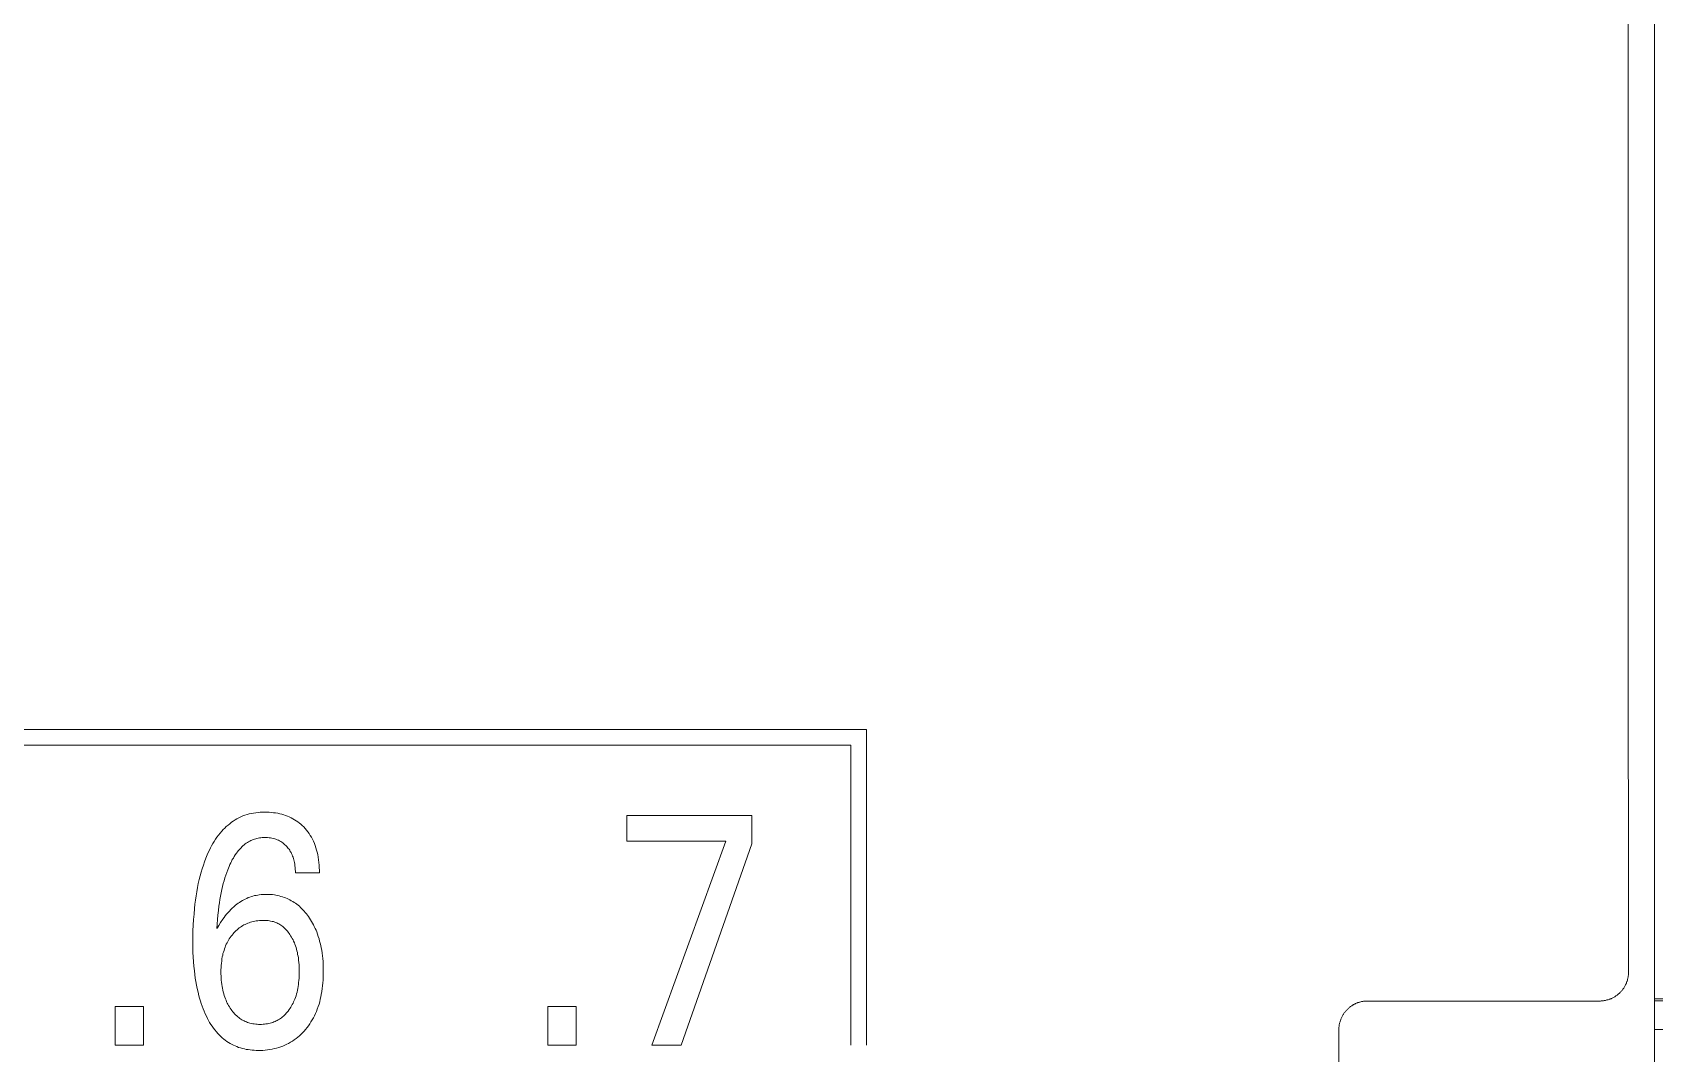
# Model space of a CAD drawing. Header units: millimetres. Extents: x -135 to 420, y 0 to 297.
# Drawn here: x 281.1 to 292.4, y 139.3 to 146.41 of the extents above; entities that cross this region are included whole.
import ezdxf

# ---------------------------------------------------------------- set-up
doc = ezdxf.new("R2010")
doc.units = ezdxf.units.MM
doc.layers.add('eProC - L2', color=41, linetype='Continuous', lineweight=20)

msp = doc.modelspace()

# ---------------------------------------------------------------- linework, layer by layer
at = {"layer": 'eProC - L2', "linetype": 'Continuous'}
for p, q in [((292.396, 198.874), (292.396, 99.674)), ((292.396, 146.09), (292.396, 137.452)), ((286.906, 141.554), (262.857, 141.554)), ((286.906, 139.354), (286.906, 141.554)), ((286.796, 141.444), (262.967, 141.444)), ((286.796, 139.354), (286.796, 141.444)), ((285.237, 140.775), (285.237, 140.954)), ((285.237, 140.954), (286.107, 140.954)), ((286.107, 140.954), (286.107, 140.758)), ((285.926, 140.775), (285.237, 140.775)), ((285.41, 139.354), (285.926, 140.775)), ((286.107, 140.758), (285.616, 139.354)), ((283.095, 140.554), (282.927, 140.554)), ((281.671, 139.354), (281.671, 139.624)), ((281.671, 139.624), (281.868, 139.624)), ((281.868, 139.624), (281.868, 139.354)), ((284.686, 139.354), (284.686, 139.624)), ((284.686, 139.624), (284.884, 139.624)), ((284.884, 139.624), (284.884, 139.354)), ((290.396, 139.662), (292.015, 139.662)), ((290.196, 128.337), (290.196, 139.459)), ((281.868, 139.354), (281.671, 139.354)), ((284.884, 139.354), (284.686, 139.354)), ((285.616, 139.354), (285.41, 139.354))]:
    msp.add_line(p, q, dxfattribs=at)
at = {"layer": 'eProC - L2', "linetype": 'Continuous', "lineweight": 13}
for p, q in [((292.396, 139.678), (292.396, 158.87)), ((292.396, 139.663), (292.396, 139.678)), ((292.396, 139.678), (294.596, 139.678)), ((292.396, 139.463), (292.396, 139.663)), ((294.596, 139.663), (292.396, 139.663)), ((292.396, 139.463), (292.396, 139.272)), ((294.596, 139.463), (292.396, 139.463))]:
    msp.add_line(p, q, dxfattribs=at)
at = {"layer": 'eProC - L2', "linetype": 'Continuous'}
for points in [[(292.215, 139.861), (292.213, 142.551), (292.212, 145.24), (292.211, 147.929), (292.211, 150.619), (292.212, 153.308), (292.213, 155.997), (292.215, 158.687)], [(283.095, 140.554), (283.095, 140.572), (283.094, 140.591), (283.093, 140.609), (283.091, 140.628), (283.089, 140.646), (283.086, 140.664), (283.083, 140.683), (283.079, 140.698), (283.075, 140.714), (283.07, 140.73), (283.065, 140.745), (283.06, 140.76), (283.053, 140.775), (283.046, 140.79), (283.039, 140.803), (283.031, 140.816), (283.023, 140.828), (283.014, 140.84), (283.005, 140.852), (282.995, 140.864), (282.985, 140.875), (282.975, 140.884), (282.965, 140.893), (282.955, 140.902), (282.944, 140.91), (282.933, 140.918), (282.922, 140.925), (282.91, 140.932), (282.898, 140.938), (282.885, 140.944), (282.872, 140.95), (282.859, 140.955), (282.846, 140.959), (282.833, 140.963), (282.819, 140.966), (282.804, 140.97), (282.789, 140.972), (282.774, 140.974), (282.759, 140.976), (282.744, 140.977), (282.728, 140.978), (282.713, 140.978), (282.698, 140.977), (282.682, 140.977), (282.667, 140.975), (282.651, 140.973), (282.636, 140.971), (282.621, 140.968), (282.606, 140.965), (282.591, 140.961), (282.576, 140.956), (282.562, 140.951), (282.548, 140.945), (282.534, 140.938), (282.52, 140.931), (282.507, 140.924), (282.494, 140.915), (282.482, 140.907), (282.47, 140.897), (282.458, 140.888), (282.446, 140.878), (282.435, 140.867), (282.425, 140.856), (282.414, 140.845), (282.403, 140.832), (282.392, 140.818), (282.381, 140.804), (282.371, 140.789), (282.362, 140.774), (282.352, 140.759), (282.344, 140.743), (282.335, 140.728), (282.328, 140.712), (282.32, 140.696), (282.313, 140.68), (282.303, 140.656), (282.294, 140.632), (282.286, 140.608), (282.278, 140.583), (282.27, 140.559), (282.264, 140.534), (282.257, 140.509), (282.251, 140.48), (282.245, 140.452), (282.24, 140.423), (282.235, 140.394), (282.231, 140.365), (282.227, 140.336), (282.224, 140.307), (282.221, 140.268), (282.218, 140.23), (282.216, 140.191), (282.214, 140.152), (282.213, 140.113), (282.213, 140.074), (282.214, 140.034)], [(282.381, 140.166), (282.383, 140.197), (282.385, 140.229), (282.388, 140.261), (282.391, 140.292), (282.395, 140.323), (282.399, 140.346), (282.402, 140.369), (282.406, 140.392), (282.41, 140.415), (282.415, 140.438), (282.42, 140.46), (282.425, 140.48), (282.431, 140.499), (282.436, 140.519), (282.443, 140.538), (282.449, 140.557), (282.456, 140.576), (282.461, 140.588), (282.466, 140.6), (282.471, 140.612), (282.477, 140.624), (282.482, 140.635), (282.488, 140.647), (282.495, 140.658), (282.501, 140.669), (282.508, 140.68), (282.516, 140.691), (282.523, 140.701), (282.529, 140.709), (282.536, 140.716), (282.542, 140.723), (282.549, 140.73), (282.555, 140.737), (282.562, 140.743), (282.57, 140.75), (282.577, 140.756), (282.585, 140.761), (282.593, 140.766), (282.601, 140.771), (282.609, 140.776), (282.617, 140.78), (282.625, 140.783), (282.634, 140.787), (282.642, 140.79), (282.651, 140.792), (282.659, 140.794), (282.668, 140.796), (282.677, 140.798), (282.686, 140.799), (282.695, 140.8), (282.704, 140.801), (282.713, 140.801), (282.723, 140.801), (282.733, 140.8), (282.744, 140.799), (282.754, 140.798), (282.764, 140.796), (282.774, 140.794), (282.783, 140.792), (282.791, 140.789), (282.8, 140.785), (282.809, 140.782), (282.817, 140.778), (282.825, 140.773), (282.833, 140.768), (282.84, 140.763), (282.847, 140.757), (282.854, 140.751), (282.861, 140.745), (282.867, 140.739), (282.873, 140.732), (282.878, 140.725), (282.883, 140.719), (282.888, 140.712), (282.892, 140.704), (282.897, 140.697), (282.9, 140.689), (282.904, 140.681), (282.908, 140.672), (282.911, 140.664), (282.914, 140.655), (282.916, 140.646), (282.919, 140.637), (282.92, 140.628), (282.923, 140.615), (282.924, 140.603), (282.925, 140.591), (282.926, 140.578), (282.927, 140.566), (282.927, 140.554)], [(283.122, 139.897), (283.121, 139.917), (283.12, 139.937), (283.118, 139.957), (283.116, 139.976), (283.114, 139.996), (283.111, 140.016), (283.108, 140.032), (283.104, 140.048), (283.101, 140.064), (283.096, 140.08), (283.092, 140.096), (283.087, 140.112), (283.082, 140.128), (283.076, 140.143), (283.071, 140.156), (283.065, 140.168), (283.059, 140.181), (283.053, 140.193), (283.047, 140.205), (283.04, 140.217), (283.033, 140.228), (283.026, 140.24), (283.018, 140.251), (283.011, 140.261), (283.004, 140.27), (282.996, 140.279), (282.988, 140.288), (282.98, 140.297), (282.972, 140.305), (282.964, 140.314), (282.955, 140.322), (282.946, 140.329), (282.937, 140.337), (282.928, 140.343), (282.918, 140.349), (282.909, 140.355), (282.899, 140.361), (282.889, 140.366), (282.879, 140.371), (282.869, 140.376), (282.859, 140.38), (282.849, 140.384), (282.838, 140.388), (282.827, 140.391), (282.815, 140.394), (282.804, 140.397), (282.792, 140.399), (282.781, 140.401), (282.769, 140.403), (282.757, 140.404), (282.746, 140.405), (282.734, 140.405), (282.722, 140.405), (282.711, 140.405), (282.699, 140.404), (282.688, 140.403), (282.676, 140.402), (282.665, 140.4), (282.654, 140.398), (282.643, 140.396), (282.632, 140.393), (282.621, 140.39), (282.61, 140.386), (282.599, 140.382), (282.589, 140.377), (282.578, 140.372), (282.568, 140.367), (282.558, 140.362), (282.548, 140.356), (282.538, 140.349), (282.528, 140.343), (282.519, 140.336), (282.51, 140.329), (282.499, 140.319), (282.488, 140.309), (282.478, 140.299), (282.468, 140.289), (282.458, 140.278), (282.448, 140.267), (282.439, 140.256), (282.43, 140.244), (282.422, 140.233), (282.406, 140.21), (282.393, 140.188), (282.387, 140.177), (282.381, 140.166)], [(282.493, 140.13), (282.499, 140.137), (282.506, 140.144), (282.513, 140.151), (282.521, 140.158), (282.528, 140.164), (282.536, 140.171), (282.544, 140.176), (282.552, 140.182), (282.561, 140.187), (282.569, 140.192), (282.578, 140.196), (282.587, 140.2), (282.596, 140.204), (282.606, 140.207), (282.615, 140.211), (282.624, 140.213), (282.635, 140.216), (282.645, 140.218), (282.655, 140.22), (282.666, 140.221), (282.677, 140.223), (282.687, 140.223), (282.698, 140.224), (282.708, 140.224), (282.718, 140.223), (282.727, 140.223), (282.737, 140.222), (282.746, 140.221), (282.755, 140.219), (282.765, 140.217), (282.774, 140.215), (282.783, 140.212), (282.79, 140.209), (282.798, 140.206), (282.805, 140.203), (282.812, 140.199), (282.819, 140.195), (282.826, 140.191), (282.832, 140.186), (282.839, 140.181), (282.845, 140.176), (282.852, 140.17), (282.859, 140.163), (282.866, 140.156), (282.872, 140.149), (282.878, 140.141), (282.884, 140.133), (282.889, 140.125), (282.894, 140.117), (282.9, 140.107), (282.906, 140.098), (282.911, 140.088), (282.915, 140.078), (282.92, 140.067), (282.924, 140.057), (282.928, 140.046), (282.932, 140.035), (282.935, 140.023), (282.938, 140.011), (282.941, 139.999), (282.943, 139.987), (282.946, 139.975), (282.948, 139.962), (282.95, 139.946), (282.951, 139.93), (282.953, 139.914), (282.954, 139.898), (282.954, 139.882), (282.954, 139.865), (282.954, 139.851), (282.954, 139.836), (282.953, 139.821), (282.952, 139.806), (282.95, 139.792), (282.949, 139.777), (282.947, 139.763), (282.944, 139.75), (282.942, 139.737), (282.939, 139.724), (282.935, 139.712), (282.932, 139.699), (282.928, 139.687), (282.923, 139.675), (282.919, 139.665), (282.915, 139.656), (282.911, 139.647), (282.906, 139.637), (282.901, 139.628), (282.896, 139.62), (282.89, 139.611), (282.884, 139.602), (282.877, 139.592)], [(282.214, 140.034), (282.214, 140.001), (282.216, 139.969), (282.218, 139.936), (282.22, 139.904), (282.224, 139.872), (282.227, 139.847), (282.23, 139.822), (282.234, 139.797), (282.238, 139.773), (282.243, 139.748), (282.249, 139.723), (282.255, 139.699), (282.26, 139.681), (282.266, 139.662), (282.271, 139.644), (282.278, 139.626), (282.284, 139.608), (282.292, 139.591), (282.299, 139.573), (282.307, 139.556), (282.315, 139.541), (282.322, 139.527), (282.33, 139.513), (282.339, 139.499), (282.348, 139.486), (282.357, 139.473), (282.367, 139.46), (282.377, 139.447), (282.388, 139.435), (282.399, 139.424), (282.409, 139.414), (282.418, 139.406), (282.429, 139.397), (282.439, 139.389), (282.45, 139.381), (282.461, 139.374), (282.472, 139.367), (282.483, 139.361), (282.495, 139.355), (282.507, 139.349), (282.519, 139.344), (282.532, 139.339), (282.545, 139.335), (282.558, 139.331), (282.572, 139.328), (282.585, 139.325), (282.599, 139.323), (282.612, 139.321), (282.626, 139.32), (282.64, 139.319), (282.654, 139.318), (282.668, 139.318), (282.684, 139.318), (282.7, 139.318), (282.716, 139.32), (282.733, 139.321), (282.749, 139.324), (282.765, 139.327), (282.781, 139.33), (282.796, 139.334), (282.811, 139.338), (282.825, 139.343), (282.839, 139.348), (282.853, 139.354), (282.867, 139.361), (282.88, 139.367), (282.894, 139.375), (282.907, 139.383), (282.919, 139.391), (282.932, 139.4), (282.944, 139.41), (282.955, 139.42), (282.967, 139.43), (282.978, 139.441), (282.988, 139.452), (282.998, 139.464), (283.009, 139.477), (283.018, 139.49), (283.028, 139.503), (283.036, 139.517), (283.045, 139.53), (283.053, 139.545), (283.06, 139.559), (283.067, 139.574), (283.074, 139.59), (283.08, 139.606), (283.086, 139.623), (283.092, 139.64), (283.097, 139.657), (283.101, 139.674), (283.105, 139.691), (283.108, 139.708), (283.112, 139.728), (283.115, 139.748), (283.117, 139.768), (283.119, 139.788), (283.12, 139.808), (283.121, 139.828), (283.122, 139.848), (283.122, 139.868), (283.122, 139.897)], [(282.877, 139.592), (282.871, 139.584), (282.864, 139.577), (282.858, 139.57), (282.851, 139.564), (282.844, 139.557), (282.837, 139.551), (282.83, 139.545), (282.823, 139.54), (282.816, 139.535), (282.808, 139.531), (282.801, 139.527), (282.793, 139.523), (282.786, 139.519), (282.778, 139.516), (282.77, 139.513), (282.762, 139.511), (282.752, 139.508), (282.742, 139.505), (282.732, 139.503), (282.722, 139.502), (282.712, 139.501), (282.702, 139.5), (282.691, 139.499), (282.681, 139.499), (282.671, 139.499), (282.661, 139.5), (282.651, 139.501), (282.641, 139.502), (282.631, 139.504), (282.621, 139.505), (282.611, 139.508), (282.602, 139.511), (282.593, 139.513), (282.586, 139.516), (282.578, 139.52), (282.57, 139.523), (282.563, 139.527), (282.555, 139.531), (282.548, 139.536), (282.541, 139.541), (282.534, 139.546), (282.526, 139.552), (282.519, 139.558), (282.511, 139.565), (282.504, 139.572), (282.498, 139.58), (282.491, 139.587), (282.485, 139.595), (282.479, 139.603), (282.473, 139.612), (282.468, 139.621), (282.462, 139.63), (282.457, 139.639), (282.453, 139.648), (282.448, 139.657), (282.444, 139.667), (282.44, 139.676), (282.436, 139.689), (282.432, 139.701), (282.428, 139.713), (282.425, 139.726), (282.422, 139.738), (282.419, 139.751), (282.417, 139.764), (282.415, 139.778), (282.413, 139.793), (282.411, 139.807), (282.41, 139.822), (282.41, 139.836), (282.409, 139.851), (282.409, 139.865), (282.409, 139.88), (282.41, 139.895), (282.411, 139.91), (282.412, 139.925), (282.414, 139.94), (282.416, 139.955), (282.418, 139.969), (282.421, 139.981), (282.423, 139.992), (282.426, 140.003), (282.43, 140.014), (282.433, 140.025), (282.437, 140.036), (282.441, 140.047), (282.446, 140.057), (282.451, 140.067), (282.456, 140.077), (282.461, 140.086), (282.467, 140.095), (282.473, 140.104), (282.479, 140.113), (282.486, 140.121), (282.493, 140.13)], [(292.015, 139.662), (292.02, 139.662), (292.025, 139.663), (292.03, 139.663), (292.035, 139.663), (292.04, 139.664), (292.045, 139.665), (292.05, 139.665), (292.055, 139.666), (292.06, 139.667), (292.065, 139.669), (292.069, 139.67), (292.074, 139.671), (292.079, 139.673), (292.084, 139.675), (292.088, 139.676), (292.093, 139.678), (292.097, 139.68), (292.102, 139.682), (292.106, 139.684), (292.11, 139.687), (292.115, 139.689), (292.119, 139.692), (292.123, 139.694), (292.127, 139.697), (292.131, 139.7), (292.135, 139.703), (292.139, 139.706), (292.143, 139.709), (292.146, 139.712), (292.15, 139.715), (292.154, 139.718), (292.157, 139.722), (292.16, 139.725), (292.164, 139.729), (292.167, 139.733), (292.17, 139.736), (292.173, 139.74), (292.176, 139.744), (292.179, 139.748), (292.182, 139.752), (292.184, 139.756), (292.187, 139.761), (292.189, 139.765), (292.192, 139.769), (292.194, 139.774), (292.196, 139.778), (292.198, 139.783), (292.2, 139.787), (292.202, 139.792), (292.204, 139.797), (292.205, 139.801), (292.207, 139.806), (292.208, 139.81), (292.209, 139.815), (292.21, 139.819), (292.211, 139.824), (292.212, 139.829), (292.213, 139.833), (292.213, 139.838), (292.214, 139.843), (292.214, 139.847), (292.214, 139.852), (292.215, 139.857), (292.215, 139.861)], [(290.196, 139.459), (290.196, 139.464), (290.197, 139.469), (290.197, 139.474), (290.197, 139.479), (290.198, 139.484), (290.199, 139.489), (290.199, 139.494), (290.2, 139.498), (290.201, 139.503), (290.202, 139.508), (290.204, 139.513), (290.205, 139.518), (290.206, 139.522), (290.208, 139.527), (290.21, 139.532), (290.211, 139.536), (290.213, 139.541), (290.215, 139.545), (290.217, 139.55), (290.22, 139.554), (290.222, 139.558), (290.224, 139.563), (290.227, 139.567), (290.229, 139.571), (290.232, 139.575), (290.235, 139.579), (290.238, 139.583), (290.241, 139.587), (290.244, 139.591), (290.247, 139.594), (290.25, 139.598), (290.254, 139.601), (290.257, 139.605), (290.261, 139.608), (290.264, 139.612), (290.268, 139.615), (290.272, 139.618), (290.275, 139.621), (290.279, 139.624), (290.283, 139.627), (290.287, 139.629), (290.291, 139.632), (290.295, 139.634), (290.3, 139.637), (290.304, 139.639), (290.308, 139.641), (290.313, 139.644), (290.317, 139.646), (290.321, 139.647), (290.326, 139.649), (290.33, 139.651), (290.335, 139.652), (290.34, 139.654), (290.344, 139.655), (290.349, 139.656), (290.354, 139.658), (290.358, 139.659), (290.363, 139.659), (290.368, 139.66), (290.373, 139.661), (290.377, 139.661), (290.382, 139.662), (290.387, 139.662), (290.392, 139.662), (290.396, 139.662)]]:
    msp.add_lwpolyline(points, dxfattribs=at)

doc.saveas('drawing.dxf')
